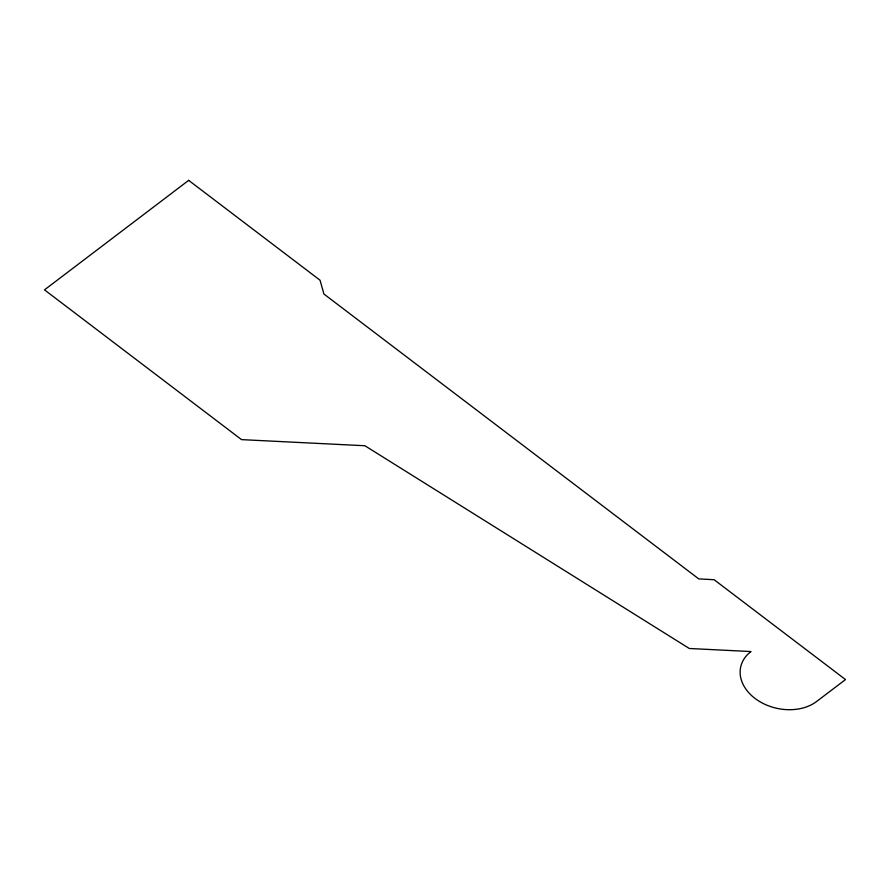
<?xml version="1.0" encoding="UTF-8"?>
<svg xmlns="http://www.w3.org/2000/svg" width="890" height="890" viewBox="0 0 890 890"><rect width="100%" height="100%" fill="white"/><g stroke="black" fill="none" stroke-linecap="round" stroke-linejoin="round"><path stroke-width="1.33" d="M188.669 180.359L44.5 289.862L241.546 439.627L364.9 445.745L689.305 648.487L750.982 651.547A44.177 32.574 12.5 0 0 754.987 698.405A44.177 32.574 12.5 0 0 816.664 701.465L845.5 679.56L714.136 579.724L698.761 578.901L323.938 294.034L320.033 280.205L188.669 180.359"/></g></svg>
